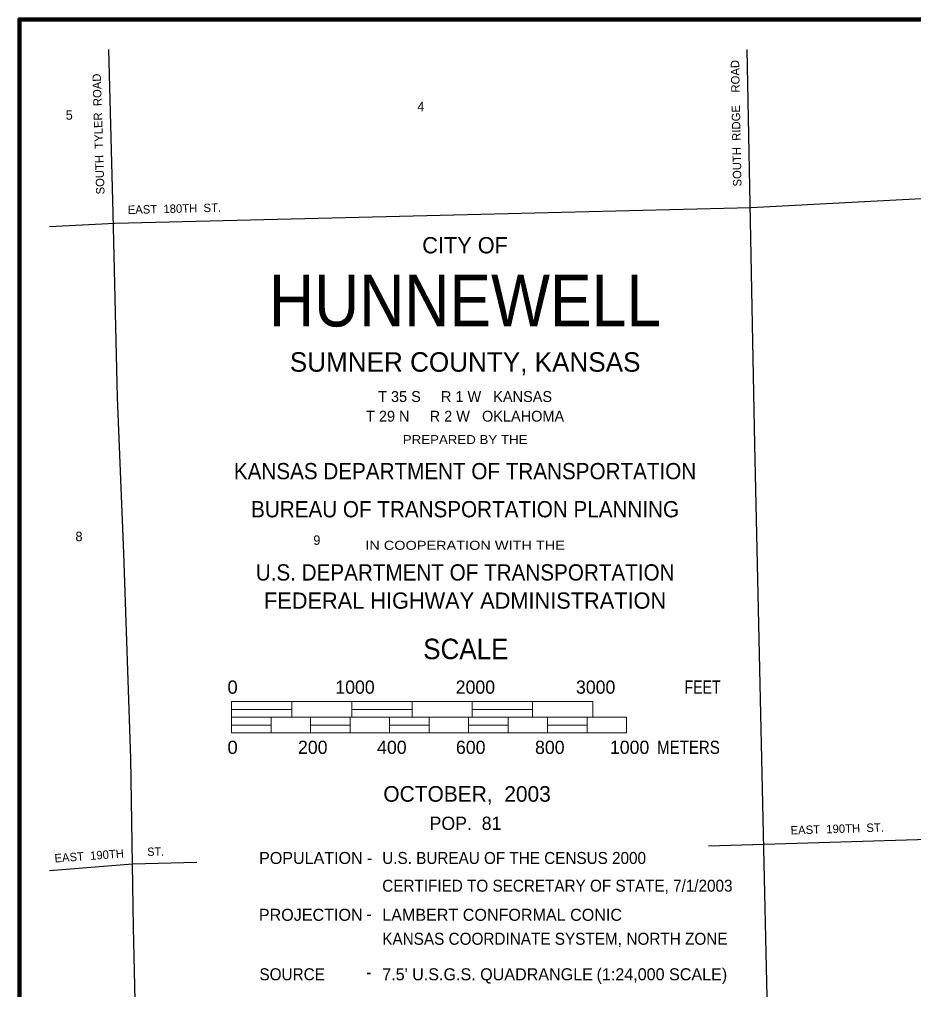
# Model space of a CAD drawing. Extents: x 396.91 to 401.39, y 2543.42 to 2547.36.
# Drawn here: x 396.911 to 398.318, y 2545.833 to 2547.359 of the extents above; entities that cross this region are included whole.
import ezdxf
from ezdxf.enums import TextEntityAlignment as Align

# ---------------------------------------------------------------- set-up
doc = ezdxf.new("R2010")
doc.units = 0
doc.header["$LTSCALE"] = 0.0068
for name, color, linetype, lineweight in [('14', 7, 'Continuous', 25), ('48', 7, 'Continuous', 106), ('49', 7, 'Continuous', 13), ('51', 7, 'Continuous', 13)]:
    doc.layers.add(name, color=color, linetype=linetype, lineweight=lineweight)
doc.layers.add('45', color=7, linetype='Continuous')

msp = doc.modelspace()

# ---------------------------------------------------------------- linework, layer by layer
at = {"layer": '14'}
for points in [[(397.050758, 2547.311553), (397.057576, 2547.054167), (397.064773, 2546.764394), (397.074811, 2546.519129), (397.085417, 2546.196591), (397.089583, 2545.930682), (397.096023, 2545.654167), (397.101705, 2545.413826), (397.105682, 2545.217614), (397.108712, 2545.058902)], [(398.054924, 2547.311553), (398.067424, 2546.690152), (398.080682, 2546.07803), (398.092235, 2545.564394), (398.10322, 2545.076894)], [(396.958144, 2547.033144), (397.060985, 2547.038636), (397.594129, 2547.051705), (398.061364, 2547.063258), (398.587879, 2547.091098), (399.057008, 2547.091288), (399.560606, 2547.122348), (400.055871, 2547.14375), (400.746023, 2547.159091)], [(397.995076, 2546.058902), (398.081818, 2546.061553), (398.56553, 2546.076326), (398.836932, 2546.089583), (399.114962, 2546.100947), (399.401894, 2546.114015), (399.80303, 2546.129545), (400.114773, 2546.143561), (400.34678, 2546.151894), (400.677273, 2546.157576), (400.746023, 2546.158523)], [(396.958144, 2546.020455), (397.088636, 2546.030492), (397.189773, 2546.033333)]]:
    msp.add_lwpolyline(points, dxfattribs=at)
at = {"layer": '48'}
msp.add_lwpolyline([(396.910795, 2543.476326), (396.910795, 2547.358902), (400.793371, 2547.358902), (400.793371, 2543.476326)], close=True, dxfattribs=at)
at = {"layer": '51'}
for p, q in [((397.244508, 2546.273674), (397.339205, 2546.273674)), ((397.433902, 2546.273674), (397.528598, 2546.273674)), ((397.623295, 2546.273674), (397.717992, 2546.273674)), ((397.244508, 2546.249053), (397.306629, 2546.249053)), ((397.368939, 2546.249053), (397.431061, 2546.249053)), ((397.493182, 2546.249053), (397.555303, 2546.249053)), ((397.617424, 2546.249053), (397.679545, 2546.249053)), ((397.741667, 2546.249053), (397.803788, 2546.249053))]:
    msp.add_line(p, q, dxfattribs=at)
for points in [[(397.244508, 2546.261364), (397.339205, 2546.261364), (397.339205, 2546.285985), (397.244508, 2546.285985)], [(397.339205, 2546.261364), (397.433902, 2546.261364), (397.433902, 2546.285985), (397.339205, 2546.285985)], [(397.433902, 2546.261364), (397.528598, 2546.261364), (397.528598, 2546.285985), (397.433902, 2546.285985)], [(397.528598, 2546.261364), (397.623295, 2546.261364), (397.623295, 2546.285985), (397.528598, 2546.285985)], [(397.623295, 2546.261364), (397.717992, 2546.261364), (397.717992, 2546.285985), (397.623295, 2546.285985)], [(397.717992, 2546.261364), (397.812689, 2546.261364), (397.812689, 2546.285985), (397.717992, 2546.285985)], [(397.244508, 2546.236742), (397.306629, 2546.236742), (397.306629, 2546.261364), (397.244508, 2546.261364)], [(397.306629, 2546.236742), (397.368939, 2546.236742), (397.368939, 2546.261364), (397.306629, 2546.261364)], [(397.368939, 2546.236742), (397.431061, 2546.236742), (397.431061, 2546.261364), (397.368939, 2546.261364)], [(397.431061, 2546.236742), (397.493182, 2546.236742), (397.493182, 2546.261364), (397.431061, 2546.261364)], [(397.493182, 2546.236742), (397.555303, 2546.236742), (397.555303, 2546.261364), (397.493182, 2546.261364)], [(397.555303, 2546.236742), (397.617424, 2546.236742), (397.617424, 2546.261364), (397.555303, 2546.261364)], [(397.617424, 2546.236742), (397.679545, 2546.236742), (397.679545, 2546.261364), (397.617424, 2546.261364)], [(397.679545, 2546.236742), (397.741667, 2546.236742), (397.741667, 2546.261364), (397.679545, 2546.261364)], [(397.741667, 2546.236742), (397.803788, 2546.236742), (397.803788, 2546.261364), (397.741667, 2546.261364)], [(397.803788, 2546.236742), (397.865909, 2546.236742), (397.865909, 2546.261364), (397.803788, 2546.261364)]]:
    msp.add_lwpolyline(points, close=True, dxfattribs=at)

# ---------------------------------------------------------------- texts
at = {"layer": '45'}
for s, p in [('4', (397.542424, 2547.214394)), ('5', (396.989205, 2547.201136)), ('8', (397.004545, 2546.538068)), ('9', (397.378788, 2546.532386))]:
    msp.add_text(s, height=0.01496, dxfattribs=at).set_placement(p, align=Align.CENTER)
at = {"layer": '49'}
for s, rotation, p in [('SOUTH  RIDGE    ROAD', 91.102, (398.04492, 2547.195706)), ('SOUTH  TYLER  ROAD', 91.791, (397.041792, 2547.178865)), ('EAST  180TH  ST.', 1.401, (397.154762, 2547.054569)), ('EAST  190TH  ST.', 1.857, (398.197607, 2546.079186)), ('EAST  190TH  ', 4.139, (397.025942, 2546.037107))]:
    msp.add_text(s, height=0.01326, rotation=rotation, dxfattribs=at).set_placement(p, align=Align.CENTER)
at = {"layer": '49', "width": 0.95}
msp.add_text(' ST.', height=0.01326, rotation=1.592, dxfattribs=at).set_placement((397.123017, 2546.043227), align=Align.CENTER)
at = {"layer": '51'}
for s, height, p in [('CITY OF', 0.02557, (397.611932, 2546.990909)), ('SUMNER COUNTY, KANSAS', 0.03068, (397.612027, 2546.804735)), ('T 35 S     R 1 W   KANSAS', 0.01705, (397.611932, 2546.757197)), ('T 29 N     R 2 W   OKLAHOMA', 0.01705, (397.611932, 2546.726326)), ('FEDERAL HIGHWAY ADMINISTRATION', 0.02557, (397.611932, 2546.432008))]:
    msp.add_text(s, height=height, dxfattribs=at).set_placement(p, align=Align.CENTER)
for s, height, width, p in [('HUNNEWELL', 0.08163, 0.9, (397.611932, 2546.875947)), ('PREPARED BY THE', 0.0142, 1.1, (397.612027, 2546.690909)), ('KANSAS DEPARTMENT OF TRANSPORTATION', 0.02557, 0.95, (397.611837, 2546.635606)), ('BUREAU OF TRANSPORTATION PLANNING', 0.02557, 0.95, (397.611932, 2546.575758)), ('IN COOPERATION WITH THE', 0.0142, 1.2, (397.611932, 2546.524621)), ('U.S. DEPARTMENT OF TRANSPORTATION', 0.02557, 0.95, (397.612027, 2546.476326))]:
    msp.add_text(s, height=height, dxfattribs=dict(at, width=width)).set_placement(p, align=Align.CENTER)
for s, height, width, p in [('SCALE', 0.0322, 0.95, (397.546023, 2546.352652)), ('0', 0.02083, 1.05, (397.238068, 2546.298295)), ('FEET', 0.02083, 0.8, (397.957008, 2546.298295)), ('0', 0.02083, 1.05, (397.238068, 2546.203598)), ('METERS', 0.02083, 0.85, (397.914015, 2546.203598)), ('U.S. BUREAU OF THE CENSUS 2000', 0.0189, 0.95, (397.481629, 2546.030492)), ('CERTIFIED TO SECRETARY OF STATE, 7/1/2003', 0.0189, 0.95, (397.481629, 2545.986932)), ('KANSAS COORDINATE SYSTEM,', 0.01894, 0.95, (397.481629, 2545.903409)), ('NORTH ZONE', 0.01894, 0.95, (397.86572, 2545.903409)), ('SOURCE ', 0.01894, 0.95, (397.288447, 2545.847538))]:
    msp.add_text(s, height=height, dxfattribs=dict(at, width=width)).set_placement(p)
for s, height, p in [('1000', 0.02083, (397.407765, 2546.298295)), ('2000', 0.02083, (397.597159, 2546.298295)), ('3000', 0.02083, (397.786364, 2546.298295)), ('200', 0.02083, (397.349053, 2546.203598)), ('400', 0.02083, (397.473485, 2546.203598)), ('600', 0.02083, (397.597538, 2546.203598)), ('800', 0.02083, (397.72197, 2546.203598)), ('1000', 0.02083, (397.839773, 2546.203598)), ('OCTOBER,  2003', 0.02462, (397.483333, 2546.128409)), ('POP.  81', 0.02083, (397.556061, 2546.084091)), ('POPULATION -', 0.0189, (397.287879, 2546.030492)), ('PROJECTION ', 0.01894, (397.2875, 2545.941098)), ('LAMBERT CONFORMAL CONIC', 0.01894, (397.481629, 2545.941098)), ('-', 0.01894, (397.456629, 2545.942614)), ("7.5' U.S.G.S. QUADRANGLE", 0.01894, (397.481629, 2545.847538)), ('(1:24,000 SCALE)', 0.01894, (397.81875, 2545.847538)), ('-', 0.01894, (397.45625, 2545.850947))]:
    msp.add_text(s, height=height, dxfattribs=at).set_placement(p)

doc.saveas('drawing.dxf')
